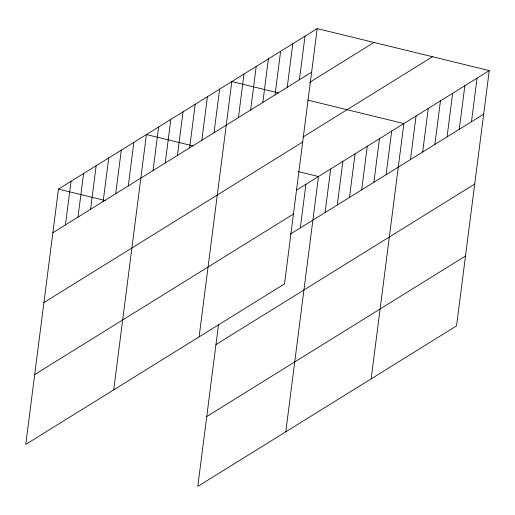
<?xml version="1.0" encoding="UTF-8"?>
<svg xmlns="http://www.w3.org/2000/svg" width="515" height="515" viewBox="0 0 515 515"><rect width="100%" height="100%" fill="white"/><g stroke="black" fill="none" stroke-linecap="round" stroke-linejoin="round"><path stroke-width="0.77" d="M317.208 28.602L58.453 189.108L25.75 444.413L284.499 283.9L317.208 28.602L489.25 70.587L456.548 325.892L197.792 486.398L218.553 324.366M65.437 224.901L71.025 181.312M78.01 217.105L83.591 173.516M90.576 209.302L96.157 165.721M103.142 201.507L108.723 157.925M115.708 193.711L121.295 150.129M128.28 185.915L133.861 142.333M113.725 389.836L146.427 134.537L193.228 145.957M153.045 170.555L158.626 126.973M165.244 162.985L170.826 119.403M177.443 155.421L183.025 111.839M189.642 147.85L195.224 104.268M201.835 140.286L207.423 96.704M214.034 132.716L219.622 89.134M199.112 336.868L231.814 81.57L278.615 92.99M238.432 117.587L244.013 73.999M250.631 110.017L256.213 66.435M262.83 102.453L268.412 58.864M275.029 94.882L280.611 51.3M287.222 87.318L292.81 43.736M299.421 79.748L305.009 36.166M300.322 227.907L305.91 184.325M285.774 431.827L318.476 176.529L298.526 171.662M325.087 212.547L330.675 168.959M337.286 204.976L342.874 161.395M349.485 197.412L355.067 153.824M361.685 189.842L367.266 146.26M373.884 182.278L379.465 138.696M386.083 174.707L391.664 131.125M371.161 378.86L403.863 123.561L307.835 100.122M410.474 159.573L416.062 115.991M422.673 152.009L428.261 108.427M434.872 144.445L440.46 100.856M447.072 136.874L452.653 93.292M459.271 129.31L464.852 85.722M471.47 121.74L477.051 78.158M52.871 232.696L311.62 72.184M309.599 82.394L373.98 42.455M303.039 137.029L432.478 56.734M43.923 302.562L302.672 142.05M296.646 190.067L489.25 70.587M34.698 374.547L293.453 214.034M290.402 234.061L483.669 114.176M215.965 344.554L474.714 184.042M206.747 416.532L465.496 256.026M58.453 189.108L105.253 200.535"/></g></svg>
